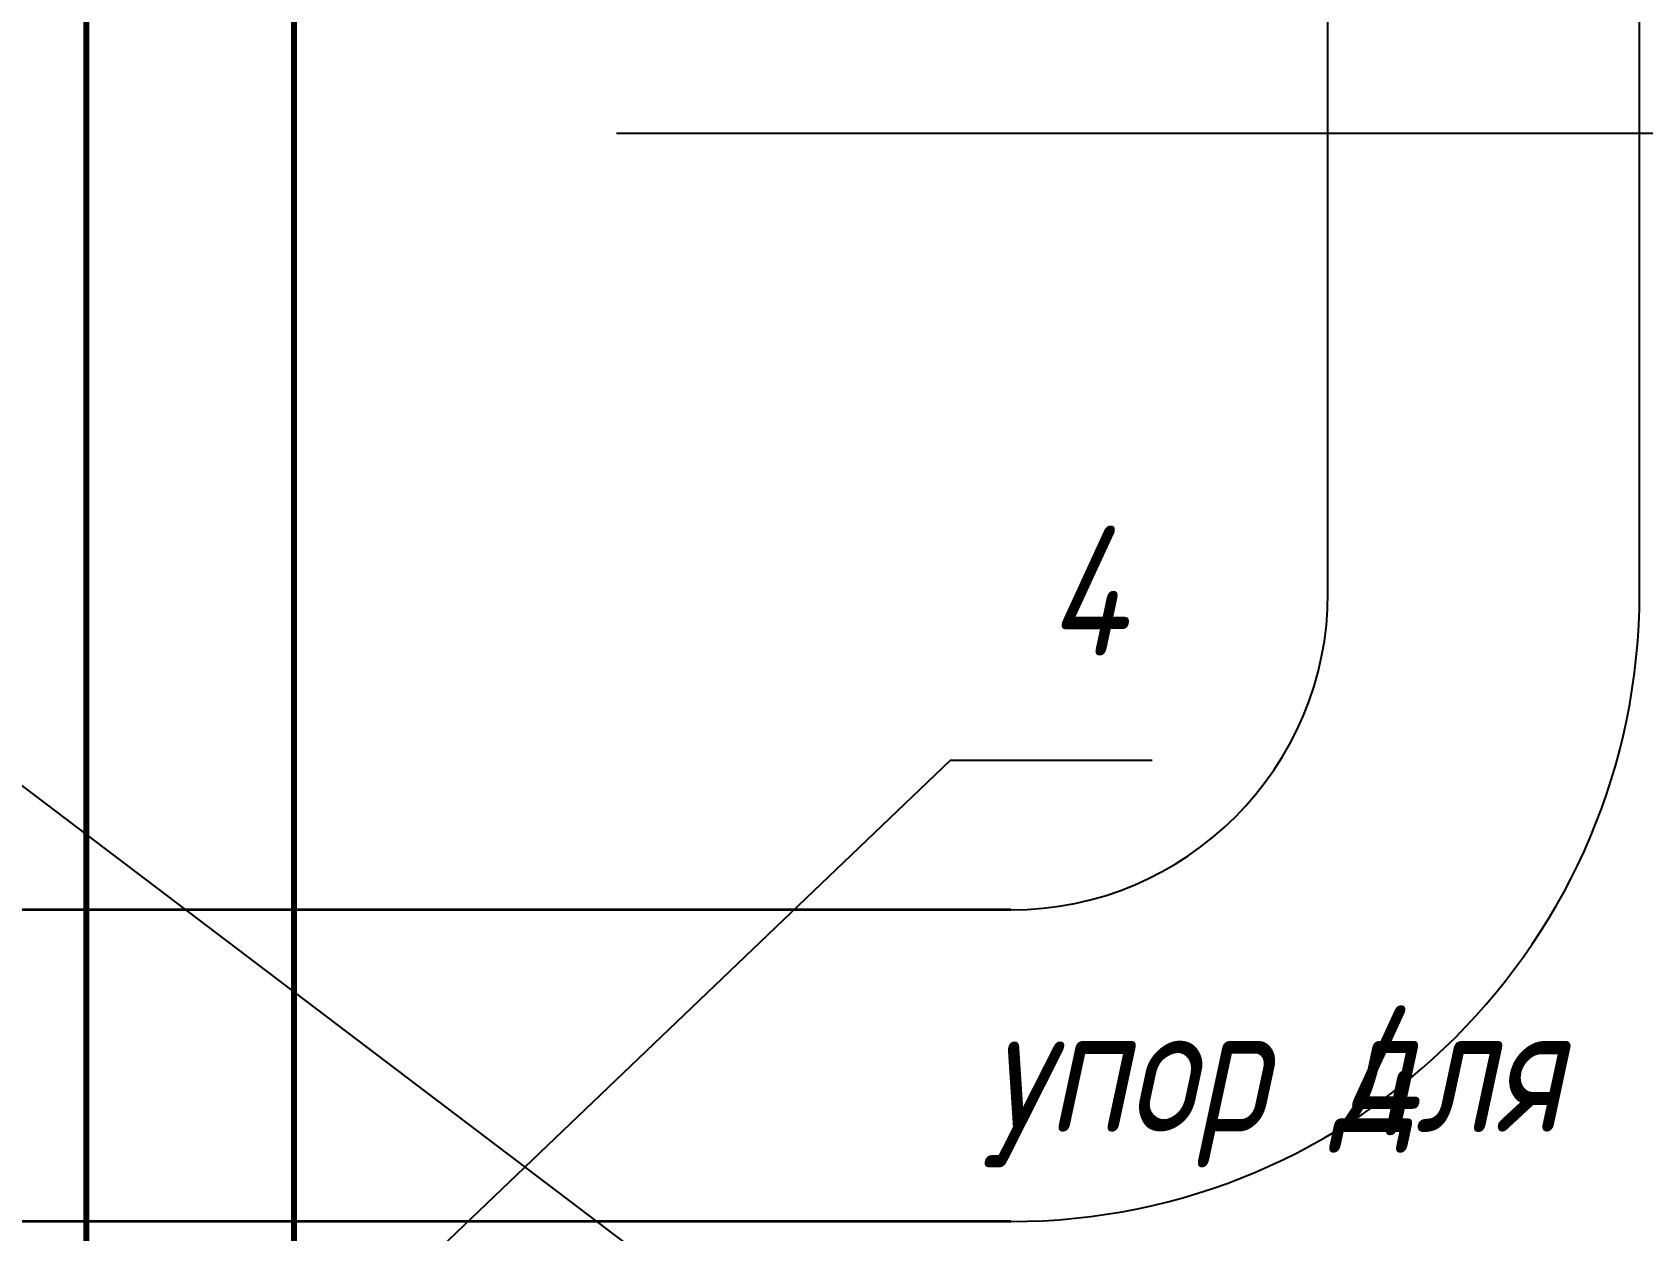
# Model space of a CAD drawing. Header units: millimetres. Extents: x -92220 to 11040, y -5929 to 27498.
# Drawn here: x 515.2 to 670.3, y 1544.3 to 1659.7 of the extents above; entities that cross this region are included whole.
import ezdxf

# ---------------------------------------------------------------- set-up
doc = ezdxf.new("R2010")
doc.units = ezdxf.units.MM
doc.linetypes.add('DASHED', pattern=[19.05, 12.7, -6.35])
doc.layers.add('100 noprint', color=1, linetype='Continuous', plot=False)
for name, color, linetype in [('11 Водоразборный узел', 7, 'Continuous'), ('17 Конструкции 2', 7, 'Continuous'), ('31 Вода ветка 11', 7, 'Continuous'), ('32 Вода ветка 12', 7, 'Continuous'), ('35 Вода ветка 15', 7, 'Continuous')]:
    doc.layers.add(name, color=color, linetype=linetype)
doc.styles.add('ГОСТ-ISOCPEUR', font='isocpeui.ttf', dxfattribs={"width": 0.8})

msp = doc.modelspace()

# ---------------------------------------------------------------- linework, layer by layer
at = {"layer": '100 noprint', "color": 2, "linetype": 'DASHED', "ltscale": 10}
msp.add_line((0, 1650), (8888.83, 1650), dxfattribs=at)
at = {"layer": '11 Водоразборный узел'}
for p, q in [((640, 1605.77), (640, 1673.65)), ((670, 1605.77), (670, 1663.47))]:
    msp.add_line(p, q, dxfattribs=at)
at = {"layer": '11 Водоразборный узел', "lineweight": 35, "ltscale": 0.036487}
for p, q in [((609.46, 1575.23), (381.03, 1575.23)), ((609.46, 1545.23), (381.51, 1545.23))]:
    msp.add_line(p, q, dxfattribs=at)
at = {"layer": '11 Водоразборный узел'}
for radius in [30.54, 60.54]:
    msp.add_arc((609.46, 1605.77), radius, 270, 0, dxfattribs=at)
at = {"layer": '17 Конструкции 2'}
msp.add_line((450.27, 1635.68), (598.34, 1523.44), dxfattribs=at)
at = {"layer": '31 Вода ветка 11', "flags": 128}
msp.add_lwpolyline([(526.77, 1516.17), (603.65, 1589.64), (623.07, 1589.64)], dxfattribs=at)
at = {"layer": '32 Вода ветка 12', "flags": 128}
msp.add_lwpolyline([(526.77, 1516.17), (603.65, 1589.64), (623.07, 1589.64)], dxfattribs=at)
at = {"layer": '35 Вода ветка 15', "color": 4, "lineweight": 80}
for points in [[(520.46, 1184.8), (520.46, 2051.62)], [(540.46, 1184.8), (540.46, 2051.62)]]:
    msp.add_lwpolyline(points, dxfattribs=at)

# ---------------------------------------------------------------- texts
at = {"layer": '17 Конструкции 2', "insert": (607.23, 1529.61), "char_height": 12.5, "width": 83.0815, "attachment_point": 7, "style": 'ГОСТ-ISOCPEUR'}
msp.add_mtext('{упор для\\Pдверок}', dxfattribs=at)
at = {"layer": '31 Вода ветка 11', "linetype": 'Continuous', "style": 'ГОСТ-ISOCPEUR', "width": 0.8}
for p in [(612.99, 1599.7), (640.96, 1553.51)]:
    msp.add_text('4', height=12.5, dxfattribs=at).set_placement(p)
at = {"layer": '32 Вода ветка 12', "linetype": 'Continuous', "style": 'ГОСТ-ISOCPEUR', "width": 0.8}
for p in [(612.99, 1599.7), (640.96, 1553.51)]:
    msp.add_text('4', height=12.5, dxfattribs=at).set_placement(p)

doc.saveas('drawing.dxf')
